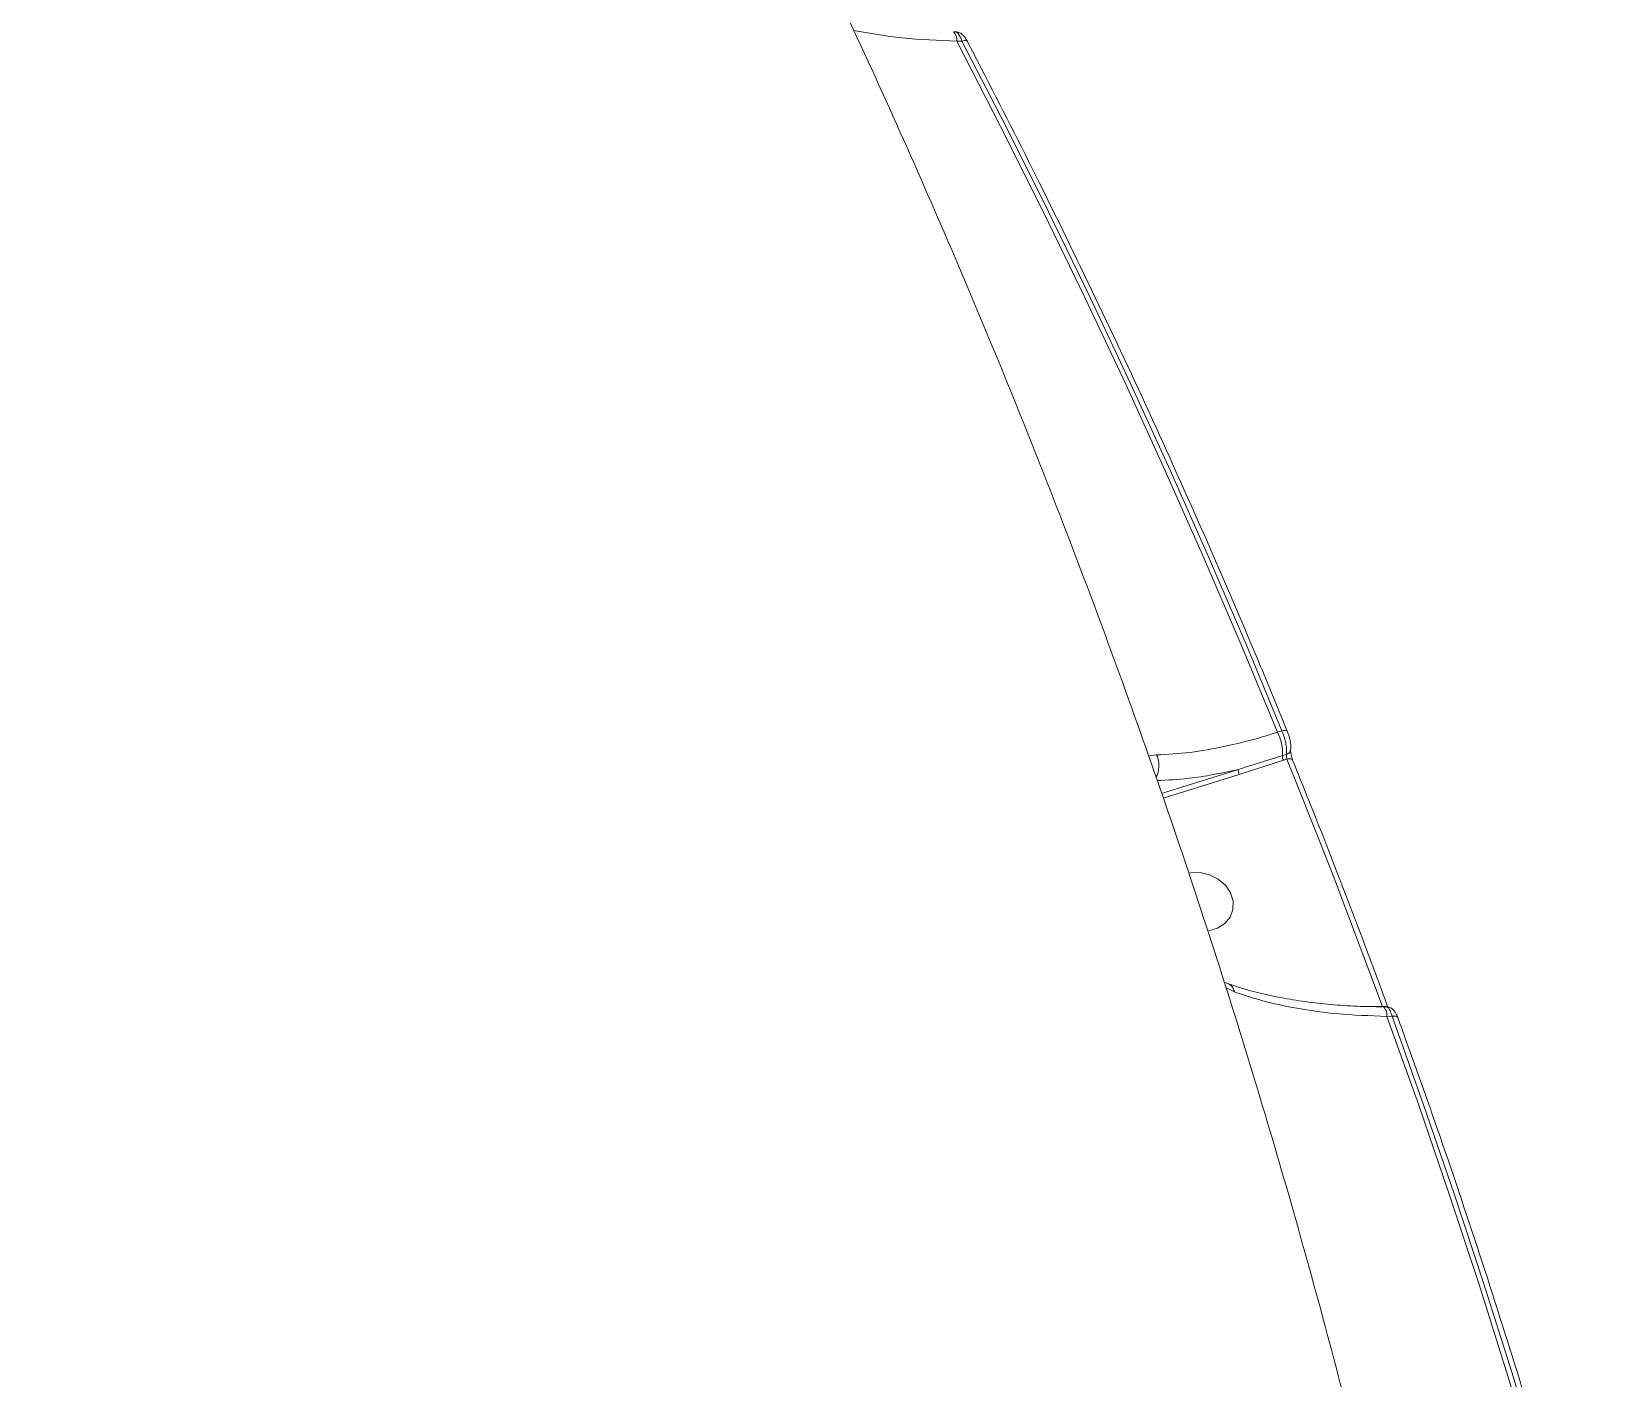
# Model space of a CAD drawing. Header units: millimetres. Extents: x -7151 to 6134, y -5040 to 5562.
# Drawn here: x 149.9 to 358.7, y 1999.4 to 2176.5 of the extents above; entities that cross this region are included whole.
import ezdxf

# ---------------------------------------------------------------- set-up
doc = ezdxf.new("R2010")
doc.units = ezdxf.units.MM
doc.layers.add('DIKOM_ОБЪЕКТ', color=7, linetype='Continuous')

msp = doc.modelspace()

# ---------------------------------------------------------------- linework, layer by layer
at = {"layer": 'DIKOM_ОБЪЕКТ', "color": 7, "linetype": 'Continuous', "lineweight": 15}
for p, q in [((271.42, 2176.472), (271.148, 2176.472)), ((271.148, 2176.472), (271.167, 2176.47)), ((272.272, 2175.241), (271.587, 2175.239)), ((272.985, 2175.196), (272.989, 2175.187)), ((313.753, 2084.335), (314.344, 2084.521)), ((315.097, 2084.391), (315.102, 2084.377)), ((314.414, 2081.27), (314.94, 2081.435)), ((296.792, 2081.236), (297.865, 2081.353)), ((298.516, 2076.289), (308.619, 2079.457)), ((314.547, 2080.656), (308.739, 2078.795)), ((315.003, 2080.799), (314.547, 2080.656)), ((308.739, 2078.795), (298.736, 2075.658)), ((307.358, 2051.258), (306.758, 2051.482)), ((308.098, 2050.188), (306.982, 2050.761)), ((325.707, 2048.262), (327.421, 2048.256)), ((327.421, 2048.256), (327.554, 2048.256)), ((328.146, 2048.207), (327.725, 2048.206)), ((327.725, 2048.206), (327.739, 2048.205)), ((328.825, 2046.976), (328.164, 2046.974)), ((329.591, 2046.81), (329.594, 2046.8))]:
    msp.add_line(p, q, dxfattribs=at)
at = {"layer": 'DIKOM_ОБЪЕКТ', "color": 7, "linetype": 'Continuous', "lineweight": 15, "flags": 128}
for points in [[(272.272, 2175.241), (272.438, 2175.286), (272.592, 2175.312), (272.727, 2175.316), (272.84, 2175.299), (272.925, 2175.261), (272.98, 2175.204), (272.985, 2175.196)], [(271.587, 2175.239), (277.355, 2164.02), (282.982, 2152.756), (288.468, 2141.449), (293.812, 2130.103), (299.013, 2118.716), (304.071, 2107.292), (308.985, 2095.831), (313.753, 2084.335)], [(314.344, 2084.521), (309.585, 2095.993), (304.682, 2107.43), (299.634, 2118.831), (294.445, 2130.194), (289.113, 2141.518), (283.64, 2152.802), (278.026, 2164.043), (272.272, 2175.241)], [(314.344, 2084.521), (314.517, 2084.552), (314.677, 2084.564), (314.818, 2084.555), (314.936, 2084.527), (315.026, 2084.48), (315.085, 2084.416), (315.097, 2084.391)], [(315.003, 2080.799), (315.176, 2080.83), (315.336, 2080.841), (315.478, 2080.832), (315.596, 2080.803), (315.686, 2080.756), (315.745, 2080.691), (315.756, 2080.668)], [(327.554, 2048.256), (326.049, 2052.337), (324.525, 2056.415), (322.983, 2060.488), (321.423, 2064.558), (319.845, 2068.625), (318.249, 2072.687), (316.635, 2076.745), (315.003, 2080.799)], [(304.714, 2058.214), (305.869, 2058.551), (306.834, 2059.169), (307.532, 2060.02), (307.906, 2061.035), (307.925, 2062.131), (307.588, 2063.22), (306.922, 2064.213), (305.981, 2065.029), (304.842, 2065.604), (303.596, 2065.89), (302.345, 2065.864), (302.075, 2065.815)], [(327.554, 2048.256), (327.73, 2048.282), (327.892, 2048.288), (328.036, 2048.274), (328.156, 2048.241), (328.247, 2048.19), (328.306, 2048.123), (328.32, 2048.093)], [(328.164, 2046.974), (332.333, 2035.294), (336.352, 2023.586), (340.222, 2011.853), (343.942, 2000.095), (347.511, 1988.315), (350.929, 1976.514), (354.195, 1964.693), (357.31, 1952.854)], [(328.825, 2046.976), (329, 2047.001), (329.161, 2047.007), (329.305, 2046.993), (329.425, 2046.96), (329.516, 2046.909), (329.576, 2046.842), (329.591, 2046.81)], [(357.912, 1953.043), (354.803, 1964.858), (351.542, 1976.655), (348.13, 1988.433), (344.568, 2000.19), (340.856, 2011.924), (336.994, 2023.634), (332.984, 2035.318), (328.825, 2046.976)]]:
    msp.add_lwpolyline(points, dxfattribs=at)
at = {"layer": 'DIKOM_ОБЪЕКТ', "color": 7, "linetype": 'Continuous', "lineweight": 15}
for centre, radius, start, end in [((269.935, 2175.362), 1.656, 355.74191, 41.95859), ((308.71, 2081.644), 5.716, 356.24714, 28.09144), ((314.756, 2082.162), 0.751, 284.24456, 349.86405), ((309.634, 2079.3), 1.027, 171.23716, 209.44526), ((315.554, 2081.194), 1.142, 176.21339, 208.09781), ((326.54, 2047.103), 1.629, 355.48925, 42.59479)]:
    msp.add_arc(centre, radius, start, end, dxfattribs=at)
for points, knots in [([(-446.954, 2036.825), (-444.845, 2039.588), (-439.161, 2047.031), (-429.129, 2059.322), (-416.675, 2073.692), (-403.229, 2088.307), (-388.812, 2103.124), (-373.449, 2118.095), (-357.479, 2132.891), (-340.97, 2147.465), (-324.001, 2161.776), (-306.297, 2176.057), (-287.888, 2190.256), (-268.823, 2204.322), (-249.52, 2217.944), (-230.053, 2231.085), (-210.494, 2243.722), (-190.525, 2256.059), (-170.2, 2268.041), (-149.581, 2279.615), (-129.123, 2290.527), (-108.892, 2300.755), (-88.948, 2310.293), (-68.966, 2319.295), (-49.016, 2327.708), (-29.169, 2335.485), (-9.861, 2342.458), (8.852, 2348.619), (26.933, 2353.982), (44.675, 2358.635), (62.001, 2362.53), (78.84, 2365.635), (94.142, 2367.785), (107.983, 2369.115), (120.46, 2369.76), (132.376, 2369.795), (143.688, 2369.21), (154.278, 2368.014), (164.096, 2366.217), (172.244, 2364.126), (176.952, 2362.477), (178.869, 2361.805)], [0, 0, 0, 0, 0.01565226, 0.04216821, 0.06870456, 0.09522035, 0.1225065, 0.14981457, 0.17710085, 0.20361671, 0.23015307, 0.25666881, 0.28395493, 0.31126326, 0.33854925, 0.36506512, 0.39160119, 0.41811705, 0.44540335, 0.47271155, 0.49999758, 0.52651341, 0.55304974, 0.57956567, 0.60685169, 0.6341598, 0.66144598, 0.68796179, 0.71449806, 0.74101385, 0.76829978, 0.79560821, 0.82289417, 0.84597237, 0.86907736, 0.89218249, 0.91550648, 0.9388305, 0.96156391, 0.98434868, 1, 1, 1, 1]), ([(348.043, 1859.152), (347.92, 1860.298), (347.169, 1867.284), (345.484, 1880.093), (342.974, 1897.577), (340.123, 1915.042), (336.967, 1932.484), (333.497, 1949.899), (329.716, 1967.282), (325.625, 1984.628), (321.224, 2001.932), (316.513, 2019.19), (311.495, 2036.398), (306.17, 2053.549), (300.539, 2070.64), (294.604, 2087.666), (288.366, 2104.623), (281.827, 2121.504), (274.987, 2138.306), (267.849, 2155.024), (260.413, 2171.653), (252.684, 2188.189), (244.661, 2204.627), (236.349, 2220.962), (227.742, 2237.187), (219.085, 2252.918), (213.165, 2263.176), (210.315, 2268.114)], [0, 0, 0, 0, 0.0080362, 0.0490173, 0.0900368, 0.1310958, 0.1721951, 0.213335, 0.2545163, 0.2957395, 0.3370051, 0.3783137, 0.4196651, 0.46106, 0.5024979, 0.543979, 0.5855037, 0.627071, 0.6686811, 0.7103338, 0.7520289, 0.7937651, 0.8355423, 0.8773601, 0.9192178, 0.9611142, 1, 1, 1, 1]), ([(271.587, 2175.239), (269.16, 2175.326), (264.442, 2175.496), (260.123, 2176.265), (258.027, 2176.639)], [0, 0, 0, 0, 0.5144582, 1, 1, 1, 1]), ([(272.272, 2175.241), (272.245, 2175.314), (272.13, 2175.621), (271.912, 2176.06), (271.64, 2176.416), (271.489, 2176.445), (271.42, 2176.458)], [0, 0, 0, 0, 0.1007578, 0.4241, 0.7335534, 1, 1, 1, 1]), ([(272.978, 2175.18), (272.882, 2175.36), (272.666, 2175.767), (272.283, 2176.17), (271.827, 2176.447), (271.528, 2176.452), (271.423, 2176.454)], [0, 0, 0, 0, 0.2679487, 0.6028804, 0.8594737, 1, 1, 1, 1]), ([(315.097, 2084.391), (313.92, 2087.255), (310.507, 2095.558), (304.635, 2109.246), (297.388, 2125.431), (289.851, 2141.536), (282.165, 2157.278), (276.478, 2168.478), (273.427, 2174.346), (272.985, 2175.196)], [0, 0, 0, 0, 0.0934444, 0.2709215, 0.4484024, 0.6258822, 0.8033638, 0.9715045, 1, 1, 1, 1]), ([(297.865, 2081.353), (299.305, 2081.432), (302.132, 2081.588), (306.885, 2082.436), (310.793, 2083.415), (313.131, 2084.142), (313.753, 2084.335)], [0, 0, 0, 0, 0.302894, 0.5944613, 0.8920233, 1, 1, 1, 1]), ([(314.94, 2081.435), (314.944, 2081.464), (314.971, 2081.672), (314.971, 2082.155), (314.857, 2082.943), (314.645, 2083.78), (314.445, 2084.274), (314.344, 2084.521)], [0, 0, 0, 0, 0.0387567, 0.2783449, 0.518616, 0.7594389, 1, 1, 1, 1]), ([(315.383, 2083.409), (315.348, 2083.583), (315.28, 2083.927), (315.152, 2084.226), (315.089, 2084.372)], [0, 0, 0, 0, 0.5082137, 1, 1, 1, 1]), ([(315.003, 2080.799), (314.993, 2080.852), (314.972, 2080.956), (314.95, 2081.13), (314.938, 2081.291), (314.938, 2081.388), (314.94, 2081.429), (314.94, 2081.435)], [0, 0, 0, 0, 0.24425485, 0.48565794, 0.72462624, 0.96170844, 1, 1, 1, 1]), ([(315.482, 2082.032), (315.496, 2082.144), (315.538, 2082.474), (315.497, 2082.951), (315.408, 2083.311), (315.383, 2083.409)], [0, 0, 0, 0, 0.2719358, 0.8012136, 1, 1, 1, 1]), ([(315.756, 2080.672), (315.748, 2080.69), (315.706, 2080.786), (315.628, 2081.032), (315.543, 2081.378), (315.496, 2081.701), (315.486, 2081.909), (315.492, 2082.01), (315.493, 2082.018), (315.494, 2082.02)], [0, 0, 0, 0, 0.04491182, 0.2394191, 0.45640413, 0.6768287, 0.8427584, 0.96707531, 1, 1, 1, 1]), ([(297.773, 2078.421), (297.803, 2078.462), (297.974, 2078.697), (298.132, 2079.302), (298.198, 2080.139), (298.079, 2080.801), (297.941, 2081.187), (297.883, 2081.314), (297.865, 2081.353)], [0, 0, 0, 0, 0.0565483, 0.3234274, 0.5902482, 0.8570756, 0.9558739, 1, 1, 1, 1]), ([(308.619, 2079.457), (307.511, 2079.216), (305.287, 2078.732), (301.646, 2078.171), (299.302, 2078.052), (297.926, 2077.982)], [0, 0, 0, 0, 0.2906243, 0.5837213, 1, 1, 1, 1]), ([(308.619, 2079.457), (308.915, 2079.546), (310.394, 2079.996), (312.319, 2080.611), (313.962, 2081.127), (314.414, 2081.27)], [0, 0, 0, 0, 0.15330835, 0.76655507, 1, 1, 1, 1]), ([(328.252, 2048.274), (327.207, 2051.101), (324.135, 2059.412), (319.962, 2070.21), (316.763, 2078.163), (315.756, 2080.668)], [0, 0, 0, 0, 0.2609971, 0.7673247, 1, 1, 1, 1]), ([(307.338, 2051.218), (307.486, 2051.138), (307.787, 2050.975), (307.989, 2050.576), (308.073, 2050.296), (308.089, 2050.225), (308.098, 2050.188)], [0, 0, 0, 0, 0.42551588, 0.86161315, 0.92664173, 1, 1, 1, 1]), ([(327.738, 2048.242), (326.866, 2048.244), (324.799, 2048.248), (321.618, 2048.435), (318.218, 2048.774), (314.952, 2049.267), (311.866, 2049.906), (309.317, 2050.564), (307.894, 2051.059), (307.354, 2051.246)], [0, 0, 0, 0, 0.1155372, 0.273943, 0.4326218, 0.5909278, 0.748383, 0.9046042, 1, 1, 1, 1]), ([(328.164, 2046.974), (325.913, 2047.051), (321.347, 2047.207), (315.56, 2048.106), (311.163, 2049.156), (308.986, 2049.889), (308.098, 2050.188)], [0, 0, 0, 0, 0.3072578, 0.6233207, 0.8463586, 1, 1, 1, 1]), ([(328.825, 2046.976), (328.81, 2047.03), (328.73, 2047.32), (328.567, 2047.761), (328.342, 2048.144), (328.209, 2048.179), (328.146, 2048.195)], [0, 0, 0, 0, 0.0738647, 0.3970021, 0.7148669, 1, 1, 1, 1]), ([(329.584, 2046.796), (329.516, 2046.978), (329.367, 2047.373), (329.087, 2047.791), (328.686, 2048.094), (328.351, 2048.221), (328.178, 2048.197), (328.147, 2048.193)], [0, 0, 0, 0, 0.2554973, 0.5558553, 0.7774223, 0.9589783, 1, 1, 1, 1]), ([(358.707, 1952.784), (357.945, 1955.719), (355.737, 1964.227), (351.851, 1978.282), (346.95, 1994.934), (341.745, 2011.541), (336.338, 2027.81), (332.22, 2039.555), (329.963, 2045.784), (329.591, 2046.81)], [0, 0, 0, 0, 0.0930126, 0.2696623, 0.4463137, 0.6229665, 0.7996195, 0.9669779, 1, 1, 1, 1])]:
    msp.add_open_spline(points, degree=3, knots=knots, dxfattribs=at)

doc.saveas('drawing.dxf')
